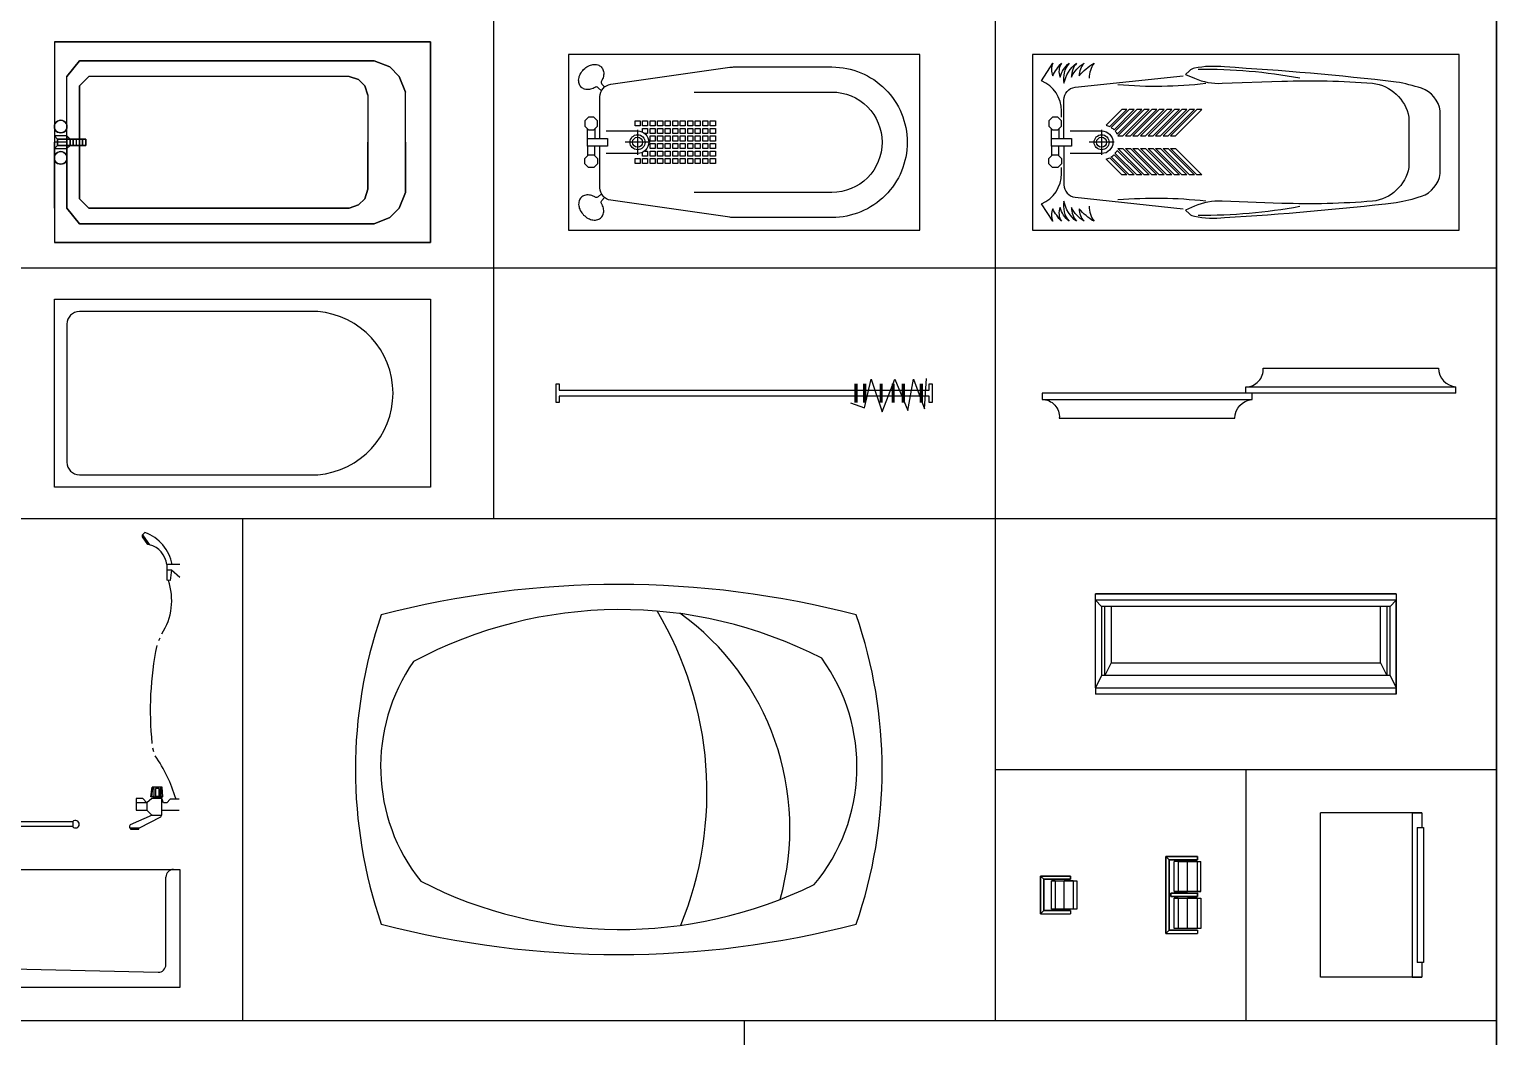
# Model space of a CAD drawing. Header units: inches. Extents: x -1249499 to 290957, y -589671 to 1013543.
# Drawn here: x -1156339 to -1150488, y 291736 to 295751 of the extents above; entities that cross this region are included whole.
import ezdxf

# ---------------------------------------------------------------- set-up
doc = ezdxf.new("R2010")
doc.units = ezdxf.units.IN
doc.header["$MEASUREMENT"] = 0

# ---------------------------------------------------------------- blocks, each defined once
blk = doc.blocks.new('A$C01056D1D')
at = {"color": 0}
for p, q in [((50, 650), (50, 100)), ((1050, 700), (100, 700)), ((100, 50), (1050, 50))]:
    blk.add_line(p, q, dxfattribs=at)
blk.add_lwpolyline([(0, 0), (0, 750), (1500, 750), (1500, 0)], close=True, dxfattribs=at)
for centre, radius, start, end in [((100, 650), 50, 90, 180), ((1024, 375), 326, 274.58122, 85.41878), ((100, 100), 50, 180, 270)]:
    blk.add_arc(centre, radius, start, end, dxfattribs=at)
blk = doc.blocks.new('A$C41583C93')
at = {"color": 0, "elevation": 825}
blk.add_lwpolyline([(103.3, 120, 0.1283), (1996.7, 120, 0.167735), (1996.7, 1352, 0.1283), (103.3, 1352, 0.167735)], format="xyb", close=True, dxfattribs=at)
at = {"color": 0}
for centre, radius, start, end in [((1057.7, -378.2, 825), 1751.6, 62.77136, 118.13801), ((-5.5, 646.5, 825), 1407.1, 337.8072, 30.84643), ((673.6, 501.2, 825), 1058.7, 344.48762, 54.15382), ((1266, 747.7, 825), 733.6, 320.13114, 36.03801), ((1862.1, 1177.8, 825), 0, 305.32325, 0), ((834, 747.7, 825), 733.6, 145.19985, 218.5515), ((1057.7, 1850.2, 825), 1751.6, 242.92079, 296.12455)]:
    blk.add_arc(centre, radius, start, end, dxfattribs=at)
blk = doc.blocks.new('A$C35C92E92')
for p, q in [((1200, 399.9), (0, 399.9)), ((0, 399.9), (1200, 399.9)), ((0, 375), (0, 399.9)), ((1200, 375), (0, 375)), ((25, 350), (0, 375)), ((0, 375), (25, 350)), ((0, 25), (0, 375)), ((1175, 350), (1200, 375)), ((1200, 375), (1175, 350)), ((1200, 399.9), (1200, 375)), ((1200, 399.9), (1200, 375)), ((1200, 375), (1200, 25)), ((1200, 25), (1200, 375)), ((1175, 350), (25, 350)), ((25, 350), (25, 74.9)), ((37.4, 74.9), (37.4, 350)), ((62.5, 350.2), (62.5, 125)), ((1137.5, 125), (1137.5, 350)), ((1162.6, 350), (1162.6, 74.9)), ((1175, 74.9), (1175, 350)), ((62.5, 125), (37.4, 74.9)), ((62.5, 125), (1137.5, 125)), ((1137.5, 125), (1162.6, 74.9)), ((25, 74.9), (0, 25)), ((1175, 74.9), (25, 74.9)), ((1175, 74.9), (1200, 25)), ((0, 25), (1200, 25)), ((0, 25), (0, 0)), ((1200, 0), (1200, 25)), ((1200, 25), (1200, 0)), ((1200, 0), (0, 0))]:
    blk.add_line(p, q)
blk = doc.blocks.new('A$C457F5B42')
for p, q in [((0, 800.1), (1275.1, 800.1)), ((0, 800.1), (1500, 800.1)), ((1500, 800.1), (0, 800.1)), ((0, 800.1), (0, 0)), ((0, 800.1), (0, 0)), ((0, 800.1), (0, 662.6)), ((0, 800.1), (0, 800.1)), ((0, 800.1), (0, 800.1)), ((1337.7, 800.1), (1275.1, 800.1)), ((1337.7, 800.1), (1500, 800.1)), ((1500, 0), (1500, 800.1)), ((1500, 800.1), (1500, 0)), ((1500, 600), (1500, 800.1)), ((1500, 800.1), (1500, 800.1)), ((1500, 800.1), (1500, 800.1)), ((50.1, 662.6), (99.9, 725)), ((99.9, 725), (50.1, 662.6)), ((1275.1, 725), (99.9, 725)), ((99.9, 725), (1275.1, 725)), ((1275.1, 725), (1337.7, 700.1)), ((1337.7, 700.1), (1275.1, 725)), ((0, 662.6), (0, 400.1)), ((50.1, 400.1), (50.1, 662.6)), ((50.1, 400.1), (50.1, 662.6)), ((137.5, 662.6), (99.9, 625)), ((99.9, 625), (137.5, 662.6)), ((1175.2, 662.6), (137.5, 662.6)), ((1175.2, 662.6), (137.5, 662.6)), ((1175.2, 662.6), (1212.5, 650.1)), ((1212.5, 650.1), (1175.2, 662.6)), ((1237.5, 625), (1212.5, 650.1)), ((1237.5, 625), (1212.5, 650.1)), ((1375, 662.6), (1337.7, 700.1)), ((1375, 662.6), (1337.7, 700.1)), ((1375, 662.6), (1400.1, 600)), ((1400.1, 600), (1375, 662.6)), ((99.9, 400.1), (99.9, 625)), ((99.9, 625), (99.9, 400.1)), ((1250.1, 587.5), (1237.5, 625)), ((1237.5, 625), (1250.1, 587.5)), ((1250.1, 587.5), (1250.1, 400.1)), ((1250.1, 587.5), (1250.1, 400.1)), ((1400.1, 400.1), (1400.1, 600)), ((1400.1, 400.1), (1400.1, 600)), ((1500, 600), (1500, 400.1)), ((0.9, 469.1), (0, 462.5)), ((0, 462.5), (0.9, 469.1)), ((0.9, 469.1), (0, 462.5)), ((0, 462.5), (0.9, 469.1)), ((3.4, 475), (0.9, 469.1)), ((0.9, 469.1), (3.4, 475)), ((3.4, 475), (0.9, 469.1)), ((0.9, 469.1), (3.4, 475)), ((0.9, 469.1), (0.9, 469.1)), ((0.9, 469.1), (0.9, 469.1)), ((7.3, 480.3), (3.4, 475)), ((3.4, 475), (7.3, 480.3)), ((7.3, 480.3), (3.4, 475)), ((3.4, 475), (7.3, 480.3)), ((3.4, 475), (3.4, 475)), ((3.4, 475), (3.4, 475)), ((12.5, 484.2), (7.3, 480.3)), ((7.3, 480.3), (12.5, 484.2)), ((12.5, 484.2), (7.3, 480.3)), ((7.3, 480.3), (12.5, 484.2)), ((7.3, 480.3), (7.3, 480.3)), ((7.3, 480.3), (7.3, 480.3)), ((18.5, 486.6), (12.5, 484.2)), ((12.5, 484.2), (18.5, 486.6)), ((18.5, 486.6), (12.5, 484.2)), ((12.5, 484.2), (18.5, 486.6)), ((12.5, 484.2), (12.5, 484.2)), ((12.5, 484.2), (12.5, 484.2)), ((25, 487.5), (18.5, 486.6)), ((18.5, 486.6), (25, 487.5)), ((25, 487.5), (18.5, 486.6)), ((18.5, 486.6), (25, 487.5)), ((18.5, 486.6), (18.5, 486.6)), ((18.5, 486.6), (18.5, 486.6)), ((31.6, 486.6), (25, 487.5)), ((25, 487.5), (31.6, 486.6)), ((31.6, 486.6), (25, 487.5)), ((25, 487.5), (25, 487.5)), ((25, 487.5), (31.6, 486.6)), ((25, 487.5), (25, 487.5)), ((37.5, 484.2), (31.6, 486.6)), ((31.6, 486.6), (37.5, 484.2)), ((37.5, 484.2), (31.6, 486.6)), ((31.6, 486.6), (37.5, 484.2)), ((31.6, 486.6), (31.6, 486.6)), ((31.6, 486.6), (31.6, 486.6)), ((42.8, 480.3), (37.5, 484.2)), ((37.5, 484.2), (42.8, 480.3)), ((42.8, 480.3), (37.5, 484.2)), ((37.5, 484.2), (42.8, 480.3)), ((37.5, 484.2), (37.5, 484.2)), ((37.5, 484.2), (37.5, 484.2)), ((46.7, 475), (42.8, 480.3)), ((42.8, 480.3), (46.7, 475)), ((46.7, 475), (42.8, 480.3)), ((42.8, 480.3), (42.8, 480.3)), ((42.8, 480.3), (46.7, 475)), ((42.8, 480.3), (42.8, 480.3)), ((49.1, 469.1), (46.7, 475)), ((46.7, 475), (49.1, 469.1)), ((49.1, 469.1), (46.7, 475)), ((46.7, 475), (49.1, 469.1)), ((46.7, 475), (46.7, 475)), ((46.7, 475), (46.7, 475)), ((50.1, 462.5), (49.1, 469.1)), ((49.1, 469.1), (50.1, 462.5)), ((50.1, 462.5), (49.1, 469.1)), ((49.1, 469.1), (50.1, 462.5)), ((49.1, 469.1), (49.1, 469.1)), ((49.1, 469.1), (49.1, 469.1)), ((0, 462.5), (0, 462.5)), ((0, 462.5), (0.9, 456)), ((0.9, 456), (0, 462.5)), ((0, 462.5), (0.9, 456)), ((0, 462.5), (0, 462.5)), ((0.9, 456), (0, 462.5)), ((0, 425), (0, 375.1)), ((50.1, 425), (0, 425)), ((12.5, 412.5), (0, 425)), ((0, 425), (12.5, 412.5)), ((0.9, 456), (3.4, 450)), ((3.4, 450), (0.9, 456)), ((0.9, 456), (3.4, 450)), ((3.4, 450), (0.9, 456)), ((0.9, 456), (0.9, 456)), ((0.9, 456), (0.9, 456)), ((3.4, 450), (3.4, 450)), ((3.4, 450), (7.3, 444.8)), ((7.3, 444.8), (3.4, 450)), ((3.4, 450), (7.3, 444.8)), ((3.4, 450), (3.4, 450)), ((7.3, 444.8), (3.4, 450)), ((7.3, 444.8), (7.3, 444.8)), ((7.3, 444.8), (12.5, 440.8)), ((12.5, 440.8), (7.3, 444.8)), ((7.3, 444.8), (12.5, 440.8)), ((7.3, 444.8), (7.3, 444.8)), ((12.5, 440.8), (7.3, 444.8)), ((12.5, 440.8), (18.5, 438.4)), ((18.5, 438.4), (12.5, 440.8)), ((12.5, 440.8), (18.5, 438.4)), ((18.5, 438.4), (12.5, 440.8)), ((12.5, 440.8), (12.5, 440.8)), ((12.5, 440.8), (12.5, 440.8)), ((12.5, 387.6), (12.5, 412.5)), ((12.5, 412.5), (12.5, 387.6)), ((75.1, 412.5), (12.5, 412.5)), ((12.5, 412.5), (62.6, 412.5)), ((75.1, 412.5), (12.5, 412.5)), ((12.5, 412.5), (62.6, 412.5)), ((18.5, 438.4), (18.5, 438.4)), ((18.5, 438.4), (25, 437.5)), ((25, 437.5), (18.5, 438.4)), ((18.5, 438.4), (25, 437.5)), ((18.5, 438.4), (18.5, 438.4)), ((25, 437.5), (18.5, 438.4)), ((31.6, 438.4), (25, 437.5)), ((25, 437.5), (31.6, 438.4)), ((31.6, 438.4), (25, 437.5)), ((31.6, 438.4), (25, 437.5)), ((25, 437.5), (25, 437.5)), ((25, 437.5), (25, 437.5)), ((31.6, 438.4), (37.5, 440.8)), ((37.5, 440.8), (31.6, 438.4)), ((31.6, 438.4), (37.5, 440.8)), ((37.5, 440.8), (31.6, 438.4)), ((31.6, 438.4), (31.6, 438.4)), ((31.6, 438.4), (31.6, 438.4)), ((37.5, 440.8), (42.8, 444.8)), ((42.8, 444.8), (37.5, 440.8)), ((37.5, 440.8), (42.8, 444.8)), ((42.8, 444.8), (37.5, 440.8)), ((37.5, 440.8), (37.5, 440.8)), ((37.5, 440.8), (37.5, 440.8)), ((42.8, 444.8), (46.7, 450)), ((46.7, 450), (42.8, 444.8)), ((42.8, 444.8), (46.7, 450)), ((46.7, 450), (42.8, 444.8)), ((42.8, 444.8), (42.8, 444.8)), ((42.8, 444.8), (42.8, 444.8)), ((46.7, 450), (49.1, 456)), ((49.1, 456), (46.7, 450)), ((46.7, 450), (49.1, 456)), ((49.1, 456), (46.7, 450)), ((46.7, 450), (46.7, 450)), ((46.7, 450), (46.7, 450)), ((49.1, 456), (50.1, 462.5)), ((50.1, 462.5), (49.1, 456)), ((49.1, 456), (50.1, 462.5)), ((50.1, 462.5), (49.1, 456)), ((49.1, 456), (49.1, 456)), ((49.1, 456), (49.1, 456)), ((50.1, 462.5), (50.1, 462.5)), ((50.1, 462.5), (50.1, 462.5)), ((50.1, 425), (50.1, 375.1)), ((50.1, 425), (62.6, 412.5)), ((62.6, 412.5), (50.1, 425)), ((62.6, 387.6), (62.6, 412.5)), ((62.6, 412.5), (62.6, 387.6)), ((87.6, 412.5), (62.6, 412.5)), ((62.6, 412.5), (87.6, 412.5)), ((75.1, 412.5), (75.1, 387.6)), ((75.1, 387.6), (75.1, 412.5)), ((75.1, 412.5), (112.5, 412.5)), ((75.1, 412.5), (112.5, 412.5)), ((87.6, 412.5), (75.1, 412.5)), ((87.6, 412.5), (75.1, 412.5)), ((87.6, 387.6), (87.6, 412.5)), ((87.6, 387.6), (87.6, 412.5)), ((87.6, 412.5), (125, 412.5)), ((125, 412.5), (87.6, 412.5)), ((112.5, 387.6), (112.5, 412.5)), ((112.5, 412.5), (112.5, 387.6)), ((125, 412.5), (112.5, 412.5)), ((112.5, 412.5), (125, 412.5)), ((125, 412.5), (125, 387.6)), ((125, 387.6), (125, 412.5)), ((0, 137.5), (0, 400.1)), ((50.1, 400.1), (0, 400.1)), ((50.1, 400.1), (0, 400.1)), ((12.5, 387.6), (0, 375.1)), ((12.5, 387.6), (0, 375.1)), ((0, 375.1), (50.1, 375.1)), ((7.3, 355.3), (3.4, 350.1)), ((3.4, 350.1), (7.3, 355.3)), ((7.3, 355.3), (3.4, 350.1)), ((3.4, 350.1), (7.3, 355.3)), ((12.5, 359.2), (7.3, 355.3)), ((7.3, 355.3), (12.5, 359.2)), ((12.5, 359.2), (7.3, 355.3)), ((7.3, 355.3), (12.5, 359.2)), ((7.3, 355.3), (7.3, 355.3)), ((7.3, 355.3), (7.3, 355.3)), ((12.5, 387.6), (75.1, 387.6)), ((75.1, 387.6), (12.5, 387.6)), ((12.5, 387.6), (62.6, 387.6)), ((62.6, 387.6), (12.5, 387.6)), ((18.5, 361.6), (12.5, 359.2)), ((12.5, 359.2), (18.5, 361.6)), ((18.5, 361.6), (12.5, 359.2)), ((12.5, 359.2), (18.5, 361.6)), ((12.5, 359.2), (12.5, 359.2)), ((12.5, 359.2), (12.5, 359.2)), ((25, 362.6), (18.5, 361.6)), ((18.5, 361.6), (25, 362.6)), ((25, 362.6), (18.5, 361.6)), ((18.5, 361.6), (25, 362.6)), ((18.5, 361.6), (18.5, 361.6)), ((18.5, 361.6), (18.5, 361.6)), ((31.6, 361.6), (25, 362.6)), ((25, 362.6), (31.6, 361.6)), ((31.6, 361.6), (25, 362.6)), ((25, 362.6), (25, 362.6)), ((25, 362.6), (31.6, 361.6)), ((25, 362.6), (25, 362.6)), ((37.5, 359.2), (31.6, 361.6)), ((31.6, 361.6), (37.5, 359.2)), ((37.5, 359.2), (31.6, 361.6)), ((31.6, 361.6), (37.5, 359.2)), ((31.6, 361.6), (31.6, 361.6)), ((31.6, 361.6), (31.6, 361.6)), ((42.8, 355.3), (37.5, 359.2)), ((37.5, 359.2), (42.8, 355.3)), ((42.8, 355.3), (37.5, 359.2)), ((37.5, 359.2), (42.8, 355.3)), ((37.5, 359.2), (37.5, 359.2)), ((37.5, 359.2), (37.5, 359.2)), ((46.7, 350.1), (42.8, 355.3)), ((42.8, 355.3), (46.7, 350.1)), ((46.7, 350.1), (42.8, 355.3)), ((42.8, 355.3), (42.8, 355.3)), ((42.8, 355.3), (46.7, 350.1)), ((42.8, 355.3), (42.8, 355.3)), ((50.1, 137.5), (50.1, 400.1)), ((50.1, 400.1), (50.1, 137.5)), ((62.6, 387.6), (50.1, 375.1)), ((50.1, 375.1), (62.6, 387.6)), ((62.6, 387.6), (87.6, 387.6)), ((62.6, 387.6), (87.6, 387.6)), ((112.5, 387.6), (75.1, 387.6)), ((75.1, 387.6), (112.5, 387.6)), ((87.6, 387.6), (75.1, 387.6)), ((87.6, 387.6), (75.1, 387.6)), ((125, 387.6), (87.6, 387.6)), ((125, 387.6), (87.6, 387.6)), ((99.9, 400.1), (99.9, 175)), ((99.9, 175), (99.9, 400.1)), ((112.5, 387.6), (125, 387.6)), ((112.5, 387.6), (125, 387.6)), ((1250.1, 212.6), (1250.1, 400.1)), ((1250.1, 400.1), (1250.1, 212.6)), ((1400.1, 400.1), (1400.1, 200.1)), ((1400.1, 200.1), (1400.1, 400.1)), ((1500, 400.1), (1500, 200.1)), ((0.9, 344.1), (0, 337.5)), ((0, 337.5), (0.9, 344.1)), ((0.9, 344.1), (0, 337.5)), ((0, 337.5), (0.9, 344.1)), ((0, 337.5), (0, 337.5)), ((0, 337.5), (0.9, 331)), ((0.9, 331), (0, 337.5)), ((0, 337.5), (0.9, 331)), ((0, 337.5), (0, 337.5)), ((0.9, 331), (0, 337.5)), ((3.4, 350.1), (0.9, 344.1)), ((0.9, 344.1), (3.4, 350.1)), ((3.4, 350.1), (0.9, 344.1)), ((0.9, 344.1), (3.4, 350.1)), ((0.9, 344.1), (0.9, 344.1)), ((0.9, 344.1), (0.9, 344.1)), ((0.9, 331), (3.4, 325)), ((3.4, 325), (0.9, 331)), ((0.9, 331), (3.4, 325)), ((3.4, 325), (0.9, 331)), ((0.9, 331), (0.9, 331)), ((0.9, 331), (0.9, 331)), ((3.4, 350.1), (3.4, 350.1)), ((3.4, 350.1), (3.4, 350.1)), ((3.4, 325), (3.4, 325)), ((3.4, 325), (7.3, 319.8)), ((7.3, 319.8), (3.4, 325)), ((3.4, 325), (7.3, 319.8)), ((3.4, 325), (3.4, 325)), ((7.3, 319.8), (3.4, 325)), ((7.3, 319.8), (7.3, 319.8)), ((7.3, 319.8), (12.5, 315.9)), ((12.5, 315.9), (7.3, 319.8)), ((7.3, 319.8), (12.5, 315.9)), ((7.3, 319.8), (7.3, 319.8)), ((12.5, 315.9), (7.3, 319.8)), ((12.5, 315.9), (18.5, 313.4)), ((18.5, 313.4), (12.5, 315.9)), ((12.5, 315.9), (18.5, 313.4)), ((18.5, 313.4), (12.5, 315.9)), ((12.5, 315.9), (12.5, 315.9)), ((12.5, 315.9), (12.5, 315.9)), ((18.5, 313.4), (18.5, 313.4)), ((18.5, 313.4), (25, 312.5)), ((25, 312.5), (18.5, 313.4)), ((18.5, 313.4), (25, 312.5)), ((18.5, 313.4), (18.5, 313.4)), ((25, 312.5), (18.5, 313.4)), ((25, 312.5), (31.6, 313.4)), ((31.6, 313.4), (25, 312.5)), ((25, 312.5), (31.6, 313.4)), ((31.6, 313.4), (25, 312.5)), ((25, 312.5), (25, 312.5)), ((25, 312.5), (25, 312.5)), ((31.6, 313.4), (37.5, 315.9)), ((37.5, 315.9), (31.6, 313.4)), ((31.6, 313.4), (37.5, 315.9)), ((37.5, 315.9), (31.6, 313.4)), ((31.6, 313.4), (31.6, 313.4)), ((31.6, 313.4), (31.6, 313.4)), ((37.5, 315.9), (42.8, 319.8)), ((42.8, 319.8), (37.5, 315.9)), ((37.5, 315.9), (42.8, 319.8)), ((42.8, 319.8), (37.5, 315.9)), ((37.5, 315.9), (37.5, 315.9)), ((37.5, 315.9), (37.5, 315.9)), ((42.8, 319.8), (46.7, 325)), ((46.7, 325), (42.8, 319.8)), ((42.8, 319.8), (46.7, 325)), ((46.7, 325), (42.8, 319.8)), ((42.8, 319.8), (42.8, 319.8)), ((42.8, 319.8), (42.8, 319.8)), ((49.1, 344.1), (46.7, 350.1)), ((46.7, 350.1), (49.1, 344.1)), ((49.1, 344.1), (46.7, 350.1)), ((46.7, 350.1), (49.1, 344.1)), ((46.7, 350.1), (46.7, 350.1)), ((46.7, 350.1), (46.7, 350.1)), ((46.7, 325), (49.1, 331)), ((49.1, 331), (46.7, 325)), ((46.7, 325), (49.1, 331)), ((49.1, 331), (46.7, 325)), ((46.7, 325), (46.7, 325)), ((46.7, 325), (46.7, 325)), ((50.1, 337.5), (49.1, 344.1)), ((49.1, 344.1), (50.1, 337.5)), ((50.1, 337.5), (49.1, 344.1)), ((49.1, 344.1), (50.1, 337.5)), ((49.1, 344.1), (49.1, 344.1)), ((49.1, 344.1), (49.1, 344.1)), ((49.1, 331), (50.1, 337.5)), ((50.1, 337.5), (49.1, 331)), ((49.1, 331), (50.1, 337.5)), ((50.1, 337.5), (49.1, 331)), ((49.1, 331), (49.1, 331)), ((49.1, 331), (49.1, 331)), ((50.1, 337.5), (50.1, 337.5)), ((50.1, 337.5), (50.1, 337.5)), ((1250.1, 212.6), (1237.5, 175)), ((1237.5, 175), (1250.1, 212.6)), ((1375, 137.5), (1400.1, 200.1)), ((1400.1, 200.1), (1375, 137.5)), ((1500, 0), (1500, 200.1)), ((0, 137.5), (0, 0)), ((50.1, 137.5), (99.9, 75.1)), ((99.9, 75.1), (50.1, 137.5)), ((137.5, 137.5), (99.9, 175)), ((137.5, 137.5), (99.9, 175)), ((137.5, 137.5), (1175.2, 137.5)), ((1175.2, 137.5), (137.5, 137.5)), ((1212.5, 150), (1175.2, 137.5)), ((1175.2, 137.5), (1212.5, 150)), ((1212.5, 150), (1237.5, 175)), ((1212.5, 150), (1237.5, 175)), ((1375, 137.5), (1337.7, 99.9)), ((1337.7, 99.9), (1375, 137.5)), ((1275.1, 75.1), (99.9, 75.1)), ((99.9, 75.1), (1275.1, 75.1)), ((1275.1, 75.1), (1337.7, 99.9)), ((1337.7, 99.9), (1275.1, 75.1)), ((1275.1, 0), (0, 0)), ((0, 0), (1500, 0)), ((1500, 0), (0, 0)), ((0, 0), (0, 0)), ((0, 0), (0, 0)), ((1275.1, 0), (1337.7, 0)), ((1337.7, 0), (1500, 0)), ((1500, 0), (1500, 0)), ((1500, 0), (1500, 0))]:
    blk.add_line(p, q)
blk = doc.blocks.new('A$C35F34C5D')
at = {"color": 7}
for p, q in [((75, 365), (75, 404.6)), ((105, 404.6), (105, 365)), ((275, 400), (275, 300)), ((75, 335), (75, 295.4)), ((105, 295.4), (105, 335)), ((325, 350), (225, 350))]:
    blk.add_line(p, q, dxfattribs=at)
for points in [[(0, 700), (0, 0), (1400, 0), (1400, 700)], [(100.4, 400), (115, 414.6), (115, 435.4), (100.4, 450), (79.6, 450), (65, 435.4), (65, 414.6), (79.6, 400)], [(75, 365), (155, 365), (155, 335), (75, 335)], [(100.4, 300), (115, 285.4), (115, 264.6), (100.4, 250), (79.6, 250), (65, 264.6), (65, 285.4), (79.6, 300)]]:
    blk.add_lwpolyline(points, close=True, dxfattribs=at)
at = {"color": 7, "linetype": 'Continuous'}
for points in [[(130.8, 555), (118.3, 567.5, 0.346379), (106, 569, -0.016049), (101.8, 566.6, -0.085783), (82.9, 560.5, -0.10607), (63.8, 561.8, -0.126822), (50, 570, -0.126822), (41.8, 583.8, -0.10607), (40.5, 602.9, -0.085783), (46.6, 621.8, -0.075445), (60, 640, -0.075445), (78.2, 653.4, -0.085783), (97.1, 659.5, -0.10607), (116.2, 658.2, -0.126822), (130, 650, -0.126822), (138.2, 636.2, -0.10607), (139.5, 617.1, -0.085783), (133.4, 598.2, -0.016049), (131, 594, 0.346379), (132.5, 581.7), (143.6, 570.5)], [(500, 550), (1050, 550, -0.414214), (1250, 350, -0.414214), (1050, 150), (500, 150)], [(150, 395), (275, 395, -1), (275, 305), (150, 305)], [(130.8, 145), (118.3, 132.5, -0.346379), (106, 131, 0.016049), (101.8, 133.4, 0.085783), (82.9, 139.5, 0.10607), (63.8, 138.2, 0.126822), (50, 130, 0.126822), (41.8, 116.2, 0.10607), (40.5, 97.1, 0.085783), (46.6, 78.2, 0.075445), (60, 60, 0.075445), (78.2, 46.6, 0.085783), (97.1, 40.5, 0.10607), (116.2, 41.8, 0.126822), (130, 50, 0.126822), (138.2, 63.8, 0.10607), (139.5, 82.9, 0.085783), (133.4, 101.8, 0.016049), (131, 106, -0.346379), (132.5, 118.3), (143.6, 129.5)]]:
    blk.add_lwpolyline(points, format="xyb", dxfattribs=at)
at = {"color": 7}
blk.add_lwpolyline([(125, 365), (125, 531.6, -0.373238), (167.9, 581.1), (643, 649, -0.035489), (657.1, 650), (1050, 650, -0.414214), (1350, 350, -0.414214), (1050, 50), (657.1, 50, -0.035489), (643, 51), (167.9, 118.9, -0.373238), (125, 168.4), (125, 335)], format="xyb", dxfattribs=at)
at = {"color": 7, "linetype": 'Continuous'}
for points in [[(265, 415), (265, 435), (285, 435), (285, 415)], [(295, 415), (295, 435), (315, 435), (315, 415)], [(325, 415), (325, 435), (345, 435), (345, 415)], [(355, 415), (355, 435), (375, 435), (375, 415)], [(385, 415), (385, 435), (405, 435), (405, 415)], [(415, 415), (415, 435), (435, 435), (435, 415)], [(445, 415), (445, 435), (465, 435), (465, 415)], [(475, 415), (475, 435), (495, 435), (495, 415)], [(505, 415), (505, 435), (525, 435), (525, 415)], [(535, 415), (535, 435), (555, 435), (555, 415)], [(565, 415), (565, 435), (585, 435), (585, 415)], [(325, 385), (325, 405), (345, 405), (345, 385)], [(325, 355), (325, 375), (345, 375), (345, 355)], [(355, 385), (355, 405), (375, 405), (375, 385)], [(355, 355), (355, 375), (375, 375), (375, 355)], [(385, 385), (385, 405), (405, 405), (405, 385)], [(385, 355), (385, 375), (405, 375), (405, 355)], [(415, 385), (415, 405), (435, 405), (435, 385)], [(415, 355), (415, 375), (435, 375), (435, 355)], [(445, 385), (445, 405), (465, 405), (465, 385)], [(445, 355), (445, 375), (465, 375), (465, 355)], [(475, 385), (475, 405), (495, 405), (495, 385)], [(475, 355), (475, 375), (495, 375), (495, 355)], [(505, 385), (505, 405), (525, 405), (525, 385)], [(505, 355), (505, 375), (525, 375), (525, 355)], [(535, 385), (535, 405), (555, 405), (555, 385)], [(535, 355), (535, 375), (555, 375), (555, 355)], [(565, 385), (565, 405), (585, 405), (585, 385)], [(565, 355), (565, 375), (585, 375), (585, 355)], [(325, 325), (325, 345), (345, 345), (345, 325)], [(325, 295), (325, 315), (345, 315), (345, 295)], [(355, 325), (355, 345), (375, 345), (375, 325)], [(355, 295), (355, 315), (375, 315), (375, 295)], [(385, 325), (385, 345), (405, 345), (405, 325)], [(385, 295), (385, 315), (405, 315), (405, 295)], [(415, 325), (415, 345), (435, 345), (435, 325)], [(415, 295), (415, 315), (435, 315), (435, 295)], [(445, 325), (445, 345), (465, 345), (465, 325)], [(445, 295), (445, 315), (465, 315), (465, 295)], [(475, 325), (475, 345), (495, 345), (495, 325)], [(475, 295), (475, 315), (495, 315), (495, 295)], [(505, 325), (505, 345), (525, 345), (525, 325)], [(505, 295), (505, 315), (525, 315), (525, 295)], [(535, 325), (535, 345), (555, 345), (555, 325)], [(535, 295), (535, 315), (555, 315), (555, 295)], [(565, 325), (565, 345), (585, 345), (585, 325)], [(565, 295), (565, 315), (585, 315), (585, 295)], [(265, 265), (265, 285), (285, 285), (285, 265)], [(295, 265), (295, 285), (315, 285), (315, 265)], [(325, 265), (325, 285), (345, 285), (345, 265)], [(355, 265), (355, 285), (375, 285), (375, 265)], [(385, 265), (385, 285), (405, 285), (405, 265)], [(415, 265), (415, 285), (435, 285), (435, 265)], [(445, 265), (445, 285), (465, 285), (465, 265)], [(475, 265), (475, 285), (495, 285), (495, 265)], [(505, 265), (505, 285), (525, 285), (525, 265)], [(535, 265), (535, 285), (555, 285), (555, 265)], [(565, 265), (565, 285), (585, 285), (585, 265)]]:
    blk.add_lwpolyline(points, close=True, dxfattribs=at)
for points in [[(295, 390.3), (295, 405), (315, 405), (315, 385), (303.3, 385)], [(303.3, 315), (315, 315), (315, 295), (295, 295)], [(295, 295), (295, 309.7)]]:
    blk.add_lwpolyline(points, dxfattribs=at)
blk.add_circle((275, 350), 30, dxfattribs=at)
at = {"color": 7}
blk.add_circle((275, 350), 20, dxfattribs=at)
blk = doc.blocks.new('A$C665A4EA5')
at = {"color": 7}
for p, q in [((75, 365), (75, 404.6)), ((105, 404.6), (105, 365)), ((275, 400), (275, 300)), ((75, 335), (75, 295.4)), ((105, 295.4), (105, 335)), ((325, 350), (225, 350))]:
    blk.add_line(p, q, dxfattribs=at)
for points in [[(0, 700), (0, 0), (1700, 0), (1700, 700)], [(100.4, 400), (115, 414.6), (115, 435.4), (100.4, 450), (79.6, 450), (65, 435.4), (65, 414.6), (79.6, 400)], [(75, 365), (155, 365), (155, 335), (75, 335)], [(100.4, 300), (115, 285.4), (115, 264.6), (100.4, 250), (79.6, 250), (65, 264.6), (65, 285.4), (79.6, 300)]]:
    blk.add_lwpolyline(points, close=True, dxfattribs=at)
at = {"color": 7, "linetype": 'Continuous'}
for points in [[(115, 450), (115, 475, 0.302776), (35, 595), (80, 665, 0.2), (80, 615, -0.067262), (115, 665, 0.265564), (110, 610, -0.158422), (145, 665, 0.228749), (125, 585, -0.182), (175, 665, 0.189869), (155, 610, -0.145032), (205, 665, 0.173214), (185, 615, -0.082763), (245, 665, 0.150368), (225, 605, 0.150368)], [(150, 395), (275, 395, -1), (275, 305), (150, 305)], [(225, 95, 0.150368), (245, 35, -0.082763), (185, 85, 0.173214), (205, 35, -0.145032), (155, 90, 0.189869), (175, 35, -0.182), (125, 115, 0.228749), (145, 35, -0.158422), (110, 90, 0.265564), (115, 35, -0.067262), (80, 85, 0.2), (80, 35), (35, 105, 0.302776), (115, 225), (115, 250)]]:
    blk.add_lwpolyline(points, format="xyb", dxfattribs=at)
at = {"color": 7}
blk.add_lwpolyline([(1625, 350), (1625, 475, 0.281707), (1550, 565, 0.040972), (1450, 590, 0.014214), (765, 650, 0.079733), (645, 645, 0.162278), (625, 635), (610, 620), (645, 605, 0.112996), (755, 585), (993.5, 593.5, -0.028147), (1355, 585, -0.331033), (1500, 450), (1500, 350), (1500, 250, -0.331033), (1355, 115, -0.028147), (993.5, 106.5), (755, 115, 0.112996), (645, 95), (610, 80), (625, 65, 0.162278), (645, 55, 0.079733), (765, 50, 0.014214), (1450, 110, 0.040972), (1550, 135, 0.281707), (1625, 225)], format="xyb", close=True, dxfattribs=at)
for points in [[(125, 365), (125, 519.5, -0.379515), (169, 569.1), (600, 615)], [(125, 335), (125, 180.5, 0.379515), (169, 130.9), (600, 85)]]:
    blk.add_lwpolyline(points, format="xyb", dxfattribs=at)
at = {"color": 7, "linetype": 'Continuous'}
for points in [[(307.2, 412.2), (375, 480), (355, 480), (292.7, 417.7, -0.055453)], [(324.5, 399.5), (405, 480), (385, 480), (313.5, 408.5, -0.050902)], [(337.2, 382.2), (435, 480), (415, 480), (329.2, 394.2, -0.051721)], [(324.5, 300.5), (405, 220), (385, 220), (313.5, 291.5, 0.050902)], [(337.2, 317.8), (435, 220), (415, 220), (329.2, 305.8, 0.051721)], [(307.2, 287.8), (375, 220), (355, 220), (292.7, 282.3, 0.055453)]]:
    blk.add_lwpolyline(points, format="xyb", close=True, dxfattribs=at)
for points in [[(340, 375), (360, 375), (465, 480), (445, 480)], [(370, 375), (390, 375), (495, 480), (475, 480)], [(400, 375), (420, 375), (525, 480), (505, 480)], [(430, 375), (450, 375), (555, 480), (535, 480)], [(460, 375), (480, 375), (585, 480), (565, 480)], [(490, 375), (510, 375), (615, 480), (595, 480)], [(520, 375), (540, 375), (645, 480), (625, 480)], [(550, 375), (570, 375), (675, 480), (655, 480)], [(340, 325), (360, 325), (465, 220), (445, 220)], [(370, 325), (390, 325), (495, 220), (475, 220)], [(400, 325), (420, 325), (525, 220), (505, 220)], [(430, 325), (450, 325), (555, 220), (535, 220)], [(460, 325), (480, 325), (585, 220), (565, 220)], [(490, 325), (510, 325), (615, 220), (595, 220)], [(520, 325), (540, 325), (645, 220), (625, 220)], [(550, 325), (570, 325), (675, 220), (655, 220)]]:
    blk.add_lwpolyline(points, close=True, dxfattribs=at)
blk.add_circle((275, 350), 30, dxfattribs=at)
at = {"color": 7}
blk.add_circle((275, 350), 20, dxfattribs=at)
for centre, start, end in [((489.5, 2371), 265.22988, 276.40703), ((489.5, -1671), 83.59297, 94.77012)]:
    blk.add_arc(centre, 1797.2, start, end, dxfattribs=at)
at = {"color": 7, "linetype": 'Continuous'}
for centre, start, end in [((685, -1431), 79.42881, 90.69276), ((685, 2131), 269.30724, 280.57119)]:
    blk.add_arc(centre, 2071.1, start, end, dxfattribs=at)
blk = doc.blocks.new('A$C57F7764E')
at = {"color": 0}
for p, q in [((0, 112.5), (12.5, 112.5)), ((0, 37.5), (0, 112.5)), ((12.5, 112.5), (12.5, 87.5)), ((12.5, 87.5), (1487.5, 87.5)), ((1487.5, 62.5), (12.5, 62.5)), ((12.5, 62.5), (12.5, 37.5)), ((1487.5, 112.5), (1500, 112.5)), ((1487.5, 87.5), (1487.5, 112.5)), ((1487.5, 37.5), (1487.5, 62.5)), ((1500, 112.5), (1500, 37.5)), ((12.5, 37.5), (0, 37.5)), ((1500, 37.5), (1487.5, 37.5))]:
    blk.add_line(p, q, dxfattribs=at)
blk.add_lwpolyline([(1174.5, 36.8), (1230.1, 16), (1256.2, 131.2), (1300, 0), (1350, 131.2), (1402.1, 6.5), (1425, 131.2), (1468.7, 12.5), (1476.3, 133.5)], dxfattribs=at)
at = {"color": 0, "const_width": 12.5}
for points in [[(1195.7, 112.5), (1195.7, 37.5)], [(1230.6, 112.5), (1230.6, 37.5)], [(1296.4, 112.5), (1296.4, 37.5)], [(1343.7, 112.5), (1343.7, 37.5)], [(1384.6, 112.5), (1384.6, 37.5)], [(1456.1, 112.5), (1456.1, 37.5)]]:
    blk.add_lwpolyline(points, dxfattribs=at)
blk = doc.blocks.new('TUBDOOR')
at = {"color": 0}
blk.add_line((32.5, 3), (66, 3), dxfattribs=at)
blk.add_line((66, 2), (0, 2))
for points in [[(32.5, 2), (32.5, 3, 0.439902), (35.25, 6), (63.25, 6, 0.388984), (66, 3, -0.240977)], [(0, 1, -0.439902), (2.75, -2), (30.75, -2, -0.388984), (33.5, 1), (33.5, 2, 0.433342)]]:
    blk.add_lwpolyline(points, format="xyb", dxfattribs=at)
for points in [[(66, 2), (66, 3)], [(0, 2), (0, 1)], [(0, 1), (33.5, 1)]]:
    blk.add_lwpolyline(points, dxfattribs=at)
blk = doc.blocks.new('A$C6F147D4F')
at = {"color": 0, "xscale": 25, "yscale": 25, "zscale": 25}
blk.add_blockref('TUBDOOR', (0, 50), dxfattribs=at)
blk = doc.blocks.new('A$C45B610F0')
for p, q in [((0, 150), (0, 0)), ((0, 0), (0, 150)), ((118.8, 150), (0, 150)), ((0, 150), (118.8, 150)), ((0, 150), (12.5, 137.5)), ((12.5, 12.5), (12.5, 137.5)), ((12.5, 137.5), (12.5, 12.5)), ((12.5, 137.5), (118.8, 137.5)), ((118.8, 137.5), (12.5, 137.5)), ((43.7, 18.7), (43.7, 131.3)), ((43.7, 131.3), (58.4, 131.3)), ((58.4, 131.3), (43.7, 131.3)), ((58.4, 131.3), (58.4, 18.7)), ((58.4, 131.3), (93.8, 131.3)), ((58.4, 131.3), (93.8, 131.3)), ((93.8, 18.7), (93.8, 131.3)), ((93.8, 131.3), (129.1, 131.3)), ((129.1, 131.3), (93.8, 131.3)), ((118.8, 137.5), (118.8, 150)), ((118.8, 150), (118.8, 137.5)), ((129.1, 131.3), (129.1, 18.7)), ((129.1, 131.3), (143.8, 131.3)), ((129.1, 131.3), (143.8, 131.3)), ((143.8, 131.3), (143.8, 18.7)), ((0, 0), (12.5, 12.5)), ((0, 0), (118.8, 0)), ((118.8, 12.5), (12.5, 12.5)), ((12.5, 12.5), (118.8, 12.5)), ((58.4, 18.7), (43.7, 18.7)), ((58.4, 18.7), (43.7, 18.7)), ((93.8, 18.7), (58.4, 18.7)), ((93.8, 18.7), (58.4, 18.7)), ((129.1, 18.7), (93.8, 18.7)), ((129.1, 18.7), (93.8, 18.7)), ((118.8, 12.5), (118.8, 0)), ((118.8, 12.5), (118.8, 0)), ((143.8, 18.7), (129.1, 18.7)), ((143.8, 18.7), (129.1, 18.7))]:
    blk.add_line(p, q)
blk = doc.blocks.new('A$C3A0F783B')
for p, q in [((126.7, 306.7), (0, 306.7)), ((0, 306.7), (126.7, 306.7)), ((0, 306.7), (0, 0)), ((0, 0), (0, 306.7)), ((0, 306.7), (13.3, 293.3)), ((13.3, 293.3), (126.7, 293.3)), ((126.7, 293.3), (13.3, 293.3)), ((13.3, 13.3), (13.3, 293.3)), ((13.3, 293.3), (13.3, 13.3)), ((126.7, 293.3), (126.7, 306.7)), ((126.7, 306.7), (126.7, 293.3)), ((33.3, 166.7), (33.3, 286.7)), ((49, 286.7), (33.3, 286.7)), ((49, 286.7), (33.3, 286.7)), ((49, 286.7), (86.6, 286.7)), ((49, 286.7), (49, 166.7)), ((86.6, 286.7), (49, 286.7)), ((86.6, 286.7), (124.4, 286.7)), ((124.4, 286.7), (86.6, 286.7)), ((86.6, 166.7), (86.6, 286.7)), ((124.4, 286.7), (124.4, 166.7)), ((124.4, 286.7), (140, 286.7)), ((124.4, 286.7), (140, 286.7)), ((140, 166.7), (140, 286.7)), ((126.7, 160), (20, 160)), ((20, 160), (126.7, 160)), ((20, 146.7), (20, 160)), ((20, 160), (20, 146.7)), ((20, 146.7), (126.7, 146.7)), ((126.7, 146.7), (20, 146.7)), ((49, 166.7), (33.3, 166.7)), ((33.3, 166.7), (49, 166.7)), ((33.3, 20), (33.3, 140)), ((33.3, 140), (49, 140)), ((49, 140), (33.3, 140)), ((86.6, 166.7), (49, 166.7)), ((49, 166.7), (86.6, 166.7)), ((49, 140), (49, 20)), ((49, 140), (86.6, 140)), ((49, 140), (86.6, 140)), ((124.4, 166.7), (86.6, 166.7)), ((124.4, 166.7), (86.6, 166.7)), ((86.6, 140), (124.4, 140)), ((124.4, 140), (86.6, 140)), ((86.6, 20), (86.6, 140)), ((140, 166.7), (124.4, 166.7)), ((124.4, 166.7), (140, 166.7)), ((124.4, 140), (124.4, 20)), ((124.4, 140), (140, 140)), ((124.4, 140), (140, 140)), ((126.7, 146.7), (126.7, 160)), ((126.7, 160), (126.7, 146.7)), ((140, 140), (140, 20)), ((0, 0), (13.3, 13.3)), ((0, 0), (126.7, 0)), ((126.7, 13.3), (13.3, 13.3)), ((13.3, 13.3), (126.7, 13.3)), ((49, 20), (33.3, 20)), ((49, 20), (33.3, 20)), ((86.6, 20), (49, 20)), ((86.6, 20), (49, 20)), ((124.4, 20), (86.6, 20)), ((124.4, 20), (86.6, 20)), ((140, 20), (124.4, 20)), ((140, 20), (124.4, 20)), ((126.7, 13.3), (126.7, 0)), ((126.7, 13.3), (126.7, 0))]:
    blk.add_line(p, q)
blk = doc.blocks.new('A$C43527AA9')
for p, q in [((365.5, 654), (0, 654)), ((365.5, 654), (0, 654)), ((0, 0), (0, 654)), ((365.5, 654), (365.5, 0)), ((404, 654), (365.5, 654)), ((365.5, 654), (404, 654)), ((404, 654), (404, 596.3)), ((384.8, 596.3), (384.8, 57.7)), ((384.8, 596.3), (410, 596.3)), ((410, 596.3), (410, 57.7)), ((410, 57.7), (384.8, 57.7)), ((404, 57.7), (404, 0)), ((365.5, 0), (0, 0)), ((365.5, 0), (0, 0)), ((365.5, 0), (404, 0)), ((404, 0), (365.5, 0))]:
    blk.add_line(p, q)
blk = doc.blocks.new('A$C019B4784')
for p, q in [((1350.7, 1795.4), (1351, 1803.6)), ((1372, 1765), (1350.7, 1795.4)), ((1361, 1813.2), (1351, 1803.6)), ((1351, 1803.6), (1379.1, 1764.3)), ((1379.1, 1764.3), (1372, 1765)), ((1447.7, 1663.8), (1447.6, 1622.7)), ((1447.7, 1685), (1447.7, 1663.8)), ((1500, 1685), (1447.7, 1685)), ((1447.7, 1663.8), (1466.8, 1663.8)), ((1466.8, 1663.8), (1461.5, 1621.7)), ((1466.8, 1663.8), (1500, 1635)), ((1461.5, 1621.7), (1447.6, 1622.7)), ((1419.9, 1392.4), (1414.9, 1380.9)), ((1391.1, 955.2), (1395.2, 940.4)), ((1384.2, 759.4), (1389.1, 797.9)), ((1390.9, 793.4), (1386.8, 762.1)), ((1386.8, 762.1), (1398, 762.1)), ((1428.9, 797.9), (1389.1, 797.9)), ((1398, 793.4), (1390.9, 793.4)), ((1398, 762.1), (1398, 793.4)), ((1417.7, 793.4), (1402.5, 793.4)), ((1402.5, 793.4), (1402.5, 761.7)), ((1402.5, 761.7), (1417.7, 761.7)), ((1417.7, 761.7), (1417.7, 793.4)), ((1426.6, 793), (1421.7, 793)), ((1421.7, 793), (1421.7, 761.7)), ((1421.7, 761.7), (1428.9, 761.7)), ((1428.9, 761.7), (1426.6, 793)), ((1432.4, 759.4), (1428.9, 797.9)), ((1326.2, 752.3), (1326.2, 706.4)), ((1352.5, 752.3), (1326.2, 752.3)), ((1368.9, 735.9), (1326.2, 735.9)), ((1326.2, 706.4), (1368.9, 706.4)), ((1368.9, 735.9), (1352.5, 752.3)), ((1388.6, 752.3), (1368.9, 735.9)), ((1368.9, 735.9), (1368.9, 706.4)), ((1368.9, 706.4), (1388.6, 686.7)), ((1395.3, 759.4), (1384.2, 759.4)), ((1428, 752.3), (1388.6, 752.3)), ((1395.3, 759.4), (1421.3, 759.4)), ((1395.3, 752.3), (1395.3, 759.4)), ((1421.3, 759.4), (1432.4, 759.4)), ((1421.3, 752.3), (1421.3, 759.4)), ((1428, 686.7), (1428, 752.3)), ((1434.6, 735.9), (1428, 752.3)), ((1428, 706.1), (1496.9, 706.1)), ((1447.7, 735.9), (1434.6, 735.9)), ((1460.8, 750), (1447.7, 735.9)), ((1496.9, 750), (1460.8, 750)), ((413.1, 660.7), (1073.1, 660.7)), ((413.1, 640.7), (413.1, 660.7)), ((1073.1, 660.7), (1073.1, 640.7)), ((1390.1, 686.7), (1302.1, 647.6)), ((1339, 635.9), (1423.6, 680.2)), ((1388.6, 686.7), (1428, 686.7)), ((1426.3, 684.7), (1426.3, 686.7)), ((663.1, 640.7), (413.1, 640.7)), ((663.1, 560.7), (663.1, 640.7)), ((663.1, 640.7), (823.1, 640.7)), ((673.1, 630.7), (813.1, 630.7)), ((673.1, 570.7), (673.1, 630.7)), ((813.1, 630.7), (813.1, 570.7)), ((1073.1, 640.7), (823.1, 640.7)), ((823.1, 640.7), (823.1, 560.7)), ((1299.2, 643.1), (1299.2, 635.9)), ((1299.2, 635.9), (1339, 635.9)), ((1302.9, 635.9), (1302.9, 630.1)), ((1302.9, 630.1), (1336.5, 630.1)), ((1336.5, 630.1), (1336.5, 635.9)), ((823.1, 560.7), (663.1, 560.7)), ((813.1, 570.7), (673.1, 570.7)), ((70, 470), (316.3, 99)), ((1444.4, 90.4), (1444.4, 440)), ((340.6, 85.6), (1413.7, 60.4))]:
    blk.add_line(p, q)
at = {"linetype": 'Continuous'}
for p, q in [((0, 0), (0, 470)), ((0, 470), (1500, 470)), ((1500, 470), (1500, 0)), ((1500, 0), (0, 0))]:
    blk.add_line(p, q, dxfattribs=at)
for centre, radius, start, end in [((1302.1, 1653.1), 170.5, 10.77091, 69.8042), ((1356.9, 1675.8), 91.3, 5.7948, 75.87734), ((1222, 1542.5), 245.6, 327.02751, 18.93894), ((2679, 1103), 1297, 168.44126, 185.7859), ((926.4, 589.4), 580.7, 16.2913, 35.06233), ((402.3, 650.4), 15, 43.42434, 318.03574), ((1083.9, 650.4), 15, 221.96426, 136.57566), ((1304.2, 643.1), 5, 113.91433, 180), ((1421.3, 684.7), 5, 297.64701, 0), ((1474.4, 440), 30, 90, 180), ((341.3, 115.5), 30, 213.5802, 268.65606), ((1414.4, 90.4), 30, 268.65606, 0)]:
    blk.add_arc(centre, radius, start, end)

msp = doc.modelspace()

# ---------------------------------------------------------------- linework, layer by layer
at = {"color": 6}
for p, q in [((-1150488.5, 268836.6), (-1150488.5, 320622.1)), ((-1150488.5, 319998), (-1150488.5, 268836.6))]:
    msp.add_line(p, q, dxfattribs=at)
at = {"color": 2}
for p, q in [((-1154488.5, 295801), (-1154488.5, 293801)), ((-1152488.5, 295801), (-1152488.5, 291801)), ((-1150488.5, 290801), (-1150488.5, 295801)), ((-1160488.5, 294801), (-1150488.5, 294801)), ((-1160488.5, 293801), (-1150488.5, 293801)), ((-1155488.5, 293801), (-1155488.5, 291801)), ((-1152488.5, 292801), (-1150488.5, 292801)), ((-1151488.5, 292801), (-1151488.5, 291801)), ((-1160488.5, 291801), (-1150488.5, 291801)), ((-1153488.5, 291801), (-1153488.5, 289801))]:
    msp.add_line(p, q, dxfattribs=at)

# ---------------------------------------------------------------- block references
for name, p in [('A$C457F5B42', (-1156238.5, 294901)), ('A$C35F34C5D', (-1154188.5, 294951)), ('A$C665A4EA5', (-1152338.5, 294951)), ('A$C01056D1D', (-1156238.5, 293926)), ('A$C6F147D4F', (-1152301, 294201)), ('A$C57F7764E', (-1154238.5, 294226)), ('A$C019B4784', (-1157238.5, 291932.6)), ('A$C41583C93', (-1155038.5, 292065, -825)), ('A$C35C92E92', (-1152088.5, 293101)), ('A$C43527AA9', (-1151190.5, 291974)), ('A$C3A0F783B', (-1151807.4, 292147.7)), ('A$C45B610F0', (-1152306.5, 292226))]:
    msp.add_blockref(name, p)

doc.saveas('drawing.dxf')
